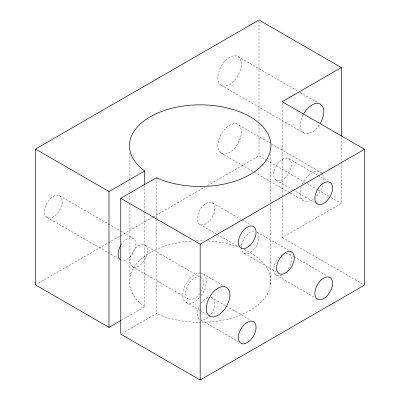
<?xml version="1.0" encoding="UTF-8"?>
<svg xmlns="http://www.w3.org/2000/svg" width="400" height="400" viewBox="0 0 400 400"><rect width="100%" height="100%" fill="white"/><g stroke="black" fill="none" stroke-linecap="round" stroke-linejoin="round"><path stroke-width="0.3" stroke-dasharray="2 1.5" d="M35.465 284.905L107.995 243.035M108.535 242.72L119.9 236.16M120.44 235.845L152.375 217.41M152.915 217.095L204.875 187.1M207.58 185.535L259 155.85L266.535 160.2M282.18 198.3L282.18 237.56L341.355 203.395L341.355 136.72M121.83 333.535L156.59 313.465L157.975 314.27A70.71 40.825 0 0 0 200.615 322.335M121.45 320.21L144.725 306.845L144.725 211.5M237.905 56.535A16.64 9.605 -60 0 1 232.63 82.31A16.64 9.605 -60 0 1 218.225 73.99A16.64 9.605 -60 0 1 237.905 56.535L298.23 91.365M300.385 92.605L317.62 102.555M221.27 85.355L303.675 132.93A16.64 9.605 -60 0 0 319.67 124.385M238.6 124.93A16.64 9.605 -60 0 1 231.635 151.065A16.64 9.605 -60 0 1 218.53 140.61A16.64 9.605 -60 0 1 238.6 124.93L270.89 143.575M271.425 143.885L320.94 172.47M288.77 158.625A12.48 7.205 -60 0 1 284.815 177.955A12.48 7.205 -60 0 1 274.005 171.715A12.48 7.205 -60 0 1 288.77 158.625L317.645 175.3M318.18 175.61L327.27 180.855M267.075 160.51L306.365 183.2M306.905 183.51L317.67 189.725M318.21 190.035L330.59 197.18M331.125 197.495L341.355 203.395M276.29 180.24L292.335 189.505M292.87 189.81L314.26 202.16M220.575 152.805L253.945 172.07M254.48 172.38L289.465 192.58M290.005 192.89L302.92 200.345M282.18 237.56L363.455 284.485M212.295 202.775A12.48 7.205 -60 0 1 208.34 222.105A12.48 7.205 -60 0 1 197.535 215.87A12.48 7.205 -60 0 1 212.295 202.775L241.175 219.45M241.71 219.76L250.8 225.005M256.98 232.015L289.065 250.54M289.165 253.985L293.445 256.455M293.98 256.76L327.135 275.905M199.82 224.39L216.395 233.96M216.93 234.27L237.785 246.31M244.44 253.505L276.53 272.03M275.895 275.075L314.395 297.305M203.195 273.935L224.05 285.98M59.62 195.83A12.48 7.205 -60 0 1 55.665 215.16A12.48 7.205 -60 0 1 44.855 208.925A12.48 7.205 -60 0 1 59.62 195.83L107.78 223.64M108.325 223.95L133.215 238.325M144.915 245.075A12.48 7.205 -60 0 1 140.96 264.405A12.48 7.205 -60 0 1 130.15 258.17A12.48 7.205 -60 0 1 144.915 245.075L199.725 276.72M211.45 297.5L225.885 305.835M226.42 306.145L251.02 320.35M47.14 217.445L118.54 258.67M132.435 266.69L188.32 298.955M185.92 302.36L199.29 310.08M199.825 310.385L206.78 314.4M201.2 320.165L238.635 341.78M282.18 102.955L282.18 195.81M270.415 154.12L270.415 202.725M270.415 205.22L270.415 286.23M259 21.245L259 121.575M259 124.07L259 155.85M156.59 177.615L156.59 218.125M156.59 218.745L156.59 313.465M144.725 185.33L144.725 210.88M129.935 152.78L129.935 178.33M129.935 178.95L129.935 192.04M129.935 194.53L129.935 202.63M129.935 203.255L129.935 276.79M244.125 249.53A70.71 40.825 0 0 1 267.12 294.655A70.71 40.825 0 0 1 201.235 322.33M144.725 306.845A70.71 40.825 0 0 1 134.91 265.8A70.71 40.825 0 0 1 192.325 240.935M196.635 240.735A70.71 40.825 0 0 1 204.07 240.745M208.355 240.96A70.71 40.825 0 0 1 238.59 247.235M120.98 245.045A12.48 7.225 -59.9 0 1 133.125 238.27A12.48 7.225 -59.9 0 1 133.655 251.94A12.48 7.225 -59.9 0 1 121.575 260.295M285.91 253.165A12.48 7.205 -60 0 1 291.34 258.89A12.48 7.205 -60 0 1 286.77 271.02M281.95 275.03A12.48 7.205 -60 0 1 273.765 270.78A12.48 7.205 -60 0 1 279.92 256.305M210.49 297.31A12.48 7.205 -60 0 1 213.535 309.765A12.48 7.205 -60 0 1 201.135 319.975M199.04 318.91A12.48 7.205 -60 0 1 199.565 305.525M201.015 303.23A12.48 7.205 -60 0 1 208.365 297.515M257.45 232.485A12.48 7.205 -60 0 1 253.385 250.09A12.48 7.205 -60 0 1 241.445 248.95M241.38 248.325A12.48 7.205 -60 0 1 245.67 236.295A12.48 7.205 -60 0 1 254.985 231.135M200.795 277.34A12.48 7.205 -60 0 1 201.06 291.28M199.62 293.575A12.48 7.205 -60 0 1 188.14 298.845A12.48 7.205 -60 0 1 187.635 285.825A12.48 7.205 -60 0 1 198.97 276.775M200.835 273.035A16.64 9.605 -60 0 1 201.17 295.57M199.65 297.455A16.64 9.605 -60 0 1 182.795 294.87A16.64 9.605 -60 0 1 199.76 272.96M303.675 132.93A16.64 9.605 -60 0 1 303.08 114.805M302.29 184.185A16.64 9.605 -60 0 1 322.32 174.035M322.59 174.51A16.64 9.605 -60 0 1 323.54 181.89M322.83 185.23A16.64 9.605 -60 0 1 316.095 196.705M313.975 198.605A16.64 9.605 -60 0 1 302.51 199.985A16.64 9.605 -60 0 1 301.39 186.45"/><path stroke-width="0.6" d="M120.905 320.52L108.995 327.36L35.465 284.905L35.465 149.055L259 20L341.355 67.545L341.355 136.095M341.355 67.545L282.18 101.71L364.535 149.26L364.535 285.11L200.175 380L120.76 334.15L120.76 198.3L156.59 177.615L157.975 178.42A70.71 40.825 0 0 0 269.435 153.895A70.71 40.825 0 0 0 183.835 105.94A70.71 40.825 0 0 0 144.725 170.995L108.995 191.51L35.465 149.055M120.76 198.3L200.175 244.15L364.535 149.26M200.175 244.15L200.175 380M144.725 170.995L144.725 184.705M108.995 191.51L108.995 327.36M120.705 259.915A12.48 7.225 -59.9 0 1 120.705 245.51M303.675 113.72A16.64 9.605 -60 0 1 320.315 104.11A16.64 9.605 -60 0 1 320.315 123.325M325.99 201.73A12.48 7.205 -60 0 0 329.945 182.4A12.48 7.205 -60 0 0 315.185 195.49A12.48 7.205 -60 0 0 325.99 201.73M325.425 297.305A12.48 7.205 -60 0 0 330.345 277.755A12.48 7.205 -60 0 0 315.355 289.845A12.48 7.205 -60 0 0 325.425 297.305M249.52 245.88A12.48 7.205 -60 0 0 253.475 226.55A12.48 7.205 -60 0 0 238.71 239.64A12.48 7.205 -60 0 0 249.52 245.88M248.36 341.905A12.48 7.205 -60 0 0 254.25 322.225A12.48 7.205 -60 0 0 239.09 333.23A12.48 7.205 -60 0 0 248.36 341.905M286.16 272.59A12.48 7.205 -60 0 0 292.745 252.865A12.48 7.205 -60 0 0 277.51 263.035A12.48 7.205 -60 0 0 286.16 272.59M220.69 313.48A16.64 9.605 -60 0 0 226.725 287.52A16.64 9.605 -60 0 0 206.85 304.195A16.64 9.605 -60 0 0 220.69 313.48"/></g></svg>
